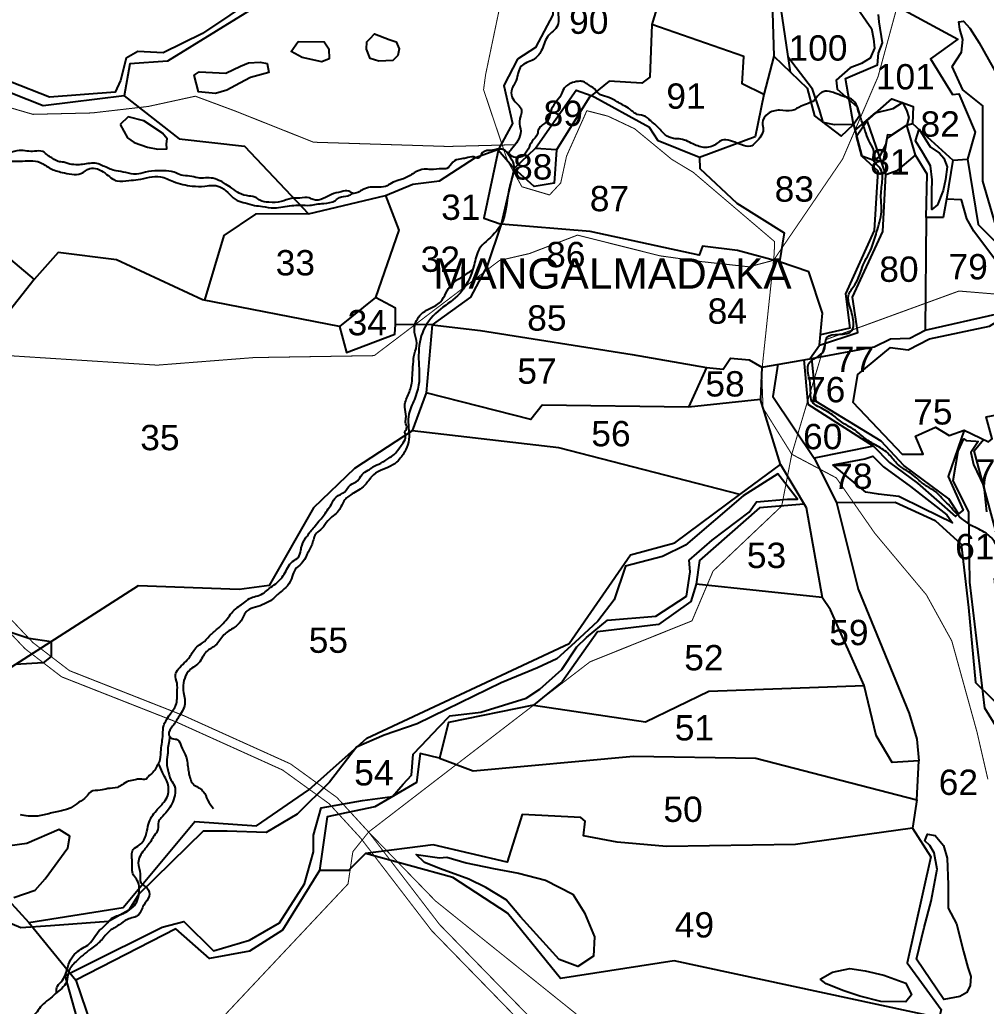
# Model space of a CAD drawing. Header units: feet. Extents: x 817053 to 823644, y 1580505 to 1588104.
# Drawn here: x 818629 to 819584, y 1582581 to 1583555 of the extents above; entities that cross this region are included whole.
import ezdxf
from ezdxf.enums import TextEntityAlignment as Align

# ---------------------------------------------------------------- set-up
doc = ezdxf.new("R2010")
doc.units = ezdxf.units.FT
doc.header["$LTSCALE"] = 15
doc.header["$MEASUREMENT"] = 0
doc.linetypes.add('HIDDEN2', pattern=[0.1875, 0.125, -0.0625])
for name, color, linetype in [('HILL', 17, 'Continuous'), ('PLOT', 7, 'Continuous'), ('PLOT NO', 7, 'Continuous'), ('ROADS', 6, 'Continuous'), ('TANKS-STREAM', 4, 'Continuous'), ('TEXT', 1, 'Continuous')]:
    doc.layers.add(name, color=color, linetype=linetype)
doc.styles.get("Standard").update_dxf_attribs({"font": 'arial.ttf'})
doc.linetypes.add('DOTS', pattern='A,1e-06,-3,["●",Standard,S=3,R=0,X=-1.25,Y=-1.25],-3', length=6.000001)

msp = doc.modelspace()

# ---------------------------------------------------------------- linework, layer by layer
at = {"layer": 'HILL', "lineweight": -2}
for points in [[(818891.74, 1583596.9), (818809.88, 1583541.73), (818771.07, 1583522.67), (818745.94, 1583523.94), (818734.48, 1583517.27), (818728.76, 1583495.35), (818723.67, 1583483.59), (818658.93, 1583478.75), (818620.44, 1583494)], [(819390.43, 1583503.59), (819379.8, 1583574.71)], [(819457.01, 1583566.12), (819470.39, 1583546.47), (819472.45, 1583536.48), (819473.22, 1583527), (819469.11, 1583517.27), (819460.39, 1583512.14), (819449.36, 1583507.79), (819435.51, 1583495.49), (819436.54, 1583486.52), (819456.38, 1583469.25), (819458.9, 1583460.52), (819452.51, 1583451.89), (819433.73, 1583451.54), (819422.68, 1583453.84), (819419.11, 1583466.14), (819412.18, 1583486.64), (819391.85, 1583513.17), (819388.31, 1583517.79)], [(819550.14, 1583509.01), (819559.25, 1583523.12), (819560.48, 1583535.8), (819557.66, 1583546.01), (819556.6, 1583553.06), (819561.26, 1583553.76), (819567.54, 1583546.72), (819576.71, 1583532.28), (819606.1, 1583480.18)], [(818972.26, 1583533.23), (818975.38, 1583536.61), (818979.58, 1583541.15), (818994.15, 1583535.83), (819001.2, 1583533.25), (819004.06, 1583526.46), (819002.75, 1583519.95), (818997.8, 1583515), (818983.99, 1583514.22), (818975.38, 1583516.82), (818971.73, 1583526.2), (818972.26, 1583533.23)], [(818904.48, 1583533.75), (818930.03, 1583533.23), (818934.72, 1583526.46), (818934.98, 1583516.56), (818927.68, 1583513.7), (818908.13, 1583517.87), (818897.45, 1583523.85), (818904.48, 1583533.75)], [(818806.64, 1583503.75), (818832.97, 1583502.45), (818847.31, 1583509.21), (818855.39, 1583512.6), (818866.86, 1583513.38), (818873.63, 1583512.08), (818875.46, 1583502.97), (818857.21, 1583498.28), (818846.78, 1583492.55), (818834.01, 1583485.78), (818822.8, 1583482.4), (818805.86, 1583483.96), (818801.69, 1583500.62), (818806.64, 1583503.75)], [(819593.26, 1583351.92), (819580.39, 1583395.77), (819580.39, 1583415.97), (819580.39, 1583446.78), (819580.39, 1583470.35), (819560.53, 1583485.93), (819550.14, 1583509.01)], [(819454.05, 1583446.02), (819474.49, 1583463.17), (819491.82, 1583467.69), (819500.99, 1583473.41), (819505.05, 1583466.08), (819507.31, 1583458.66), (819505.18, 1583450.99), (819490.21, 1583441.09), (819486.16, 1583441.74), (819484.71, 1583432.74), (819478.42, 1583419.93), (819472.56, 1583416.21), (819460.79, 1583420.46), (819455.58, 1583440.23), (819465.97, 1583455.73)], [(818728.59, 1583451.65), (818735.98, 1583438.55), (818742.44, 1583433.94), (818755.56, 1583429.51), (818765.72, 1583427.48), (818774.59, 1583427.85), (818774.39, 1583432.62), (818774.96, 1583437.63), (818770.34, 1583443.35), (818752.05, 1583455.53), (818736.35, 1583459.4), (818728.59, 1583451.65)], [(819517.31, 1583447.06), (819528.3, 1583429.65), (819537.44, 1583423.57), (819541.76, 1583418.5), (819545.06, 1583409.87), (819543.54, 1583397.45), (819541, 1583386.54), (819535.67, 1583372.34), (819529.83, 1583368.03), (819530.08, 1583385.53), (819530.25, 1583397.23), (819528.81, 1583411.14), (819520.68, 1583424.58), (819513.96, 1583435.71), (819517.31, 1583447.06)], [(819595.29, 1582854.72), (819582.32, 1582875.58), (819567.64, 1583000.03), (819566.62, 1583068.97), (819551.01, 1583100.43), (819555.99, 1583129.29), (819561.47, 1583141.48), (819563.71, 1583139.74)], [(819563.46, 1583139.72), (819573.36, 1583139.33), (819575.74, 1583138.73), (819568.61, 1583127.85), (819571.18, 1583115.99), (819581.28, 1583094.63), (819583.89, 1583069.38)], [(819432.15, 1583115.95), (819463.73, 1583121.84), (819471.73, 1583124.37), (819482.39, 1583113.99), (819509.06, 1583094.37), (819544.91, 1583066.38), (819550.53, 1583058.67), (819521.48, 1583072.69), (819497.41, 1583084.46), (819477.22, 1583086.7), (819464.66, 1583088.94), (819432.35, 1583115.83)], [(818700.3, 1582518.77), (818674.16, 1582611.67), (818694.03, 1582621.56), (818770.04, 1582659.41), (818791.38, 1582665.06), (818820.84, 1582635.96), (818856.21, 1582646.54), (818885.99, 1582663.81), (818910.65, 1582702.19), (818919.62, 1582733.85), (818919.4, 1582750.24), (818926.94, 1582777.14), (818967.89, 1582784.31), (818997.44, 1582788.25), (819008.11, 1582800.46), (819016.07, 1582809.56), (819017.81, 1582830.23), (819025.71, 1582838.48), (819043.59, 1582857.14), (819053.97, 1582867.98), (819084.7, 1582871.75), (819129.59, 1582885.38), (819142.88, 1582894.35), (819164.54, 1582913.84), (819179.62, 1582936.08), (819188.96, 1582945.41), (819209.75, 1582962.41), (819257.56, 1582966.52), (819287.61, 1582986.12), (819291.5, 1583010.31), (819290.44, 1583021.62), (819313.11, 1583041.53), (819349.53, 1583069.08), (819356.95, 1583079.15), (819387.57, 1583081.86), (819397.29, 1583081.86), (819377.85, 1583106.76), (819343.55, 1583085.21), (819286.74, 1583036.55), (819264.11, 1583025.43), (819227.51, 1583015.89), (819216.32, 1582982.57), (819200.23, 1582961.38), (819177.38, 1582940.27), (819159.88, 1582924.2), (819140.79, 1582915.37), (819104.72, 1582900.71), (819050.76, 1582874.34), (819021.71, 1582860.14), (818989.14, 1582848.93), (818962.05, 1582837), (818935.16, 1582802.64), (818903.38, 1582770.79), (818872.57, 1582753.01), (818834.13, 1582754.14), (818810.67, 1582754.14), (818747.07, 1582692.05), (818737.2, 1582676.03), (818716.99, 1582664.9), (818659.65, 1582660.86), (818630.38, 1582658.79), (818613.3, 1582665.94)], [(818618.74, 1582951.13), (818638.39, 1582944.61), (818660.46, 1582941.49), (818660.48, 1582926.46), (818652.7, 1582920.39), (818624.76, 1582918.59)], [(818623.47, 1582688.52), (818644.67, 1582695.86), (818654.56, 1582707.15), (818676.95, 1582737.7), (818678.86, 1582749.1), (818668.39, 1582755.74), (818636.38, 1582742.13), (818609.75, 1582738.33)], [(819514.83, 1582627.71), (819522.43, 1582659.05), (819529.28, 1582685.07), (819535.18, 1582716.76), (819532.33, 1582732.91), (819528.15, 1582739.93), (819523.01, 1582744.68), (819525.67, 1582751.14), (819533.28, 1582749.81), (819541.46, 1582740.12), (819545.26, 1582727.4), (819546.21, 1582701.07), (819546.21, 1582678.27), (819554.39, 1582662.7), (819561.26, 1582635.22), (819565.63, 1582619.45), (819568.48, 1582610.71), (819567.91, 1582601.79), (819564.49, 1582594.95), (819557.64, 1582590.96), (819541.86, 1582588.11), (819514.83, 1582627.71)], [(819020.9, 1582731.02), (819020.9, 1582731.02), (819043.99, 1582727.73), (819051.17, 1582728.5), (819070.19, 1582722.88), (819097.16, 1582717.45), (819121.81, 1582712.61), (819148.59, 1582705.63), (819175.43, 1582692), (819187.07, 1582673.39), (819197, 1582649.77), (819195.83, 1582630.78), (819180.5, 1582620.7), (819162.07, 1582627.48), (819123.75, 1582669.49), (819109.58, 1582686.54), (819089.59, 1582698.56), (819072.71, 1582706.89), (819044.96, 1582716.97), (819029.05, 1582723.37), (819020.9, 1582731.02)], [(819419.65, 1582608.04), (819431.75, 1582614.84), (819448.98, 1582618.61), (819464.25, 1582616.35), (819482.69, 1582611.97), (819504.15, 1582603.97), (819509.9, 1582592.64), (819504.15, 1582585.55), (819479.51, 1582586), (819458.96, 1582591.28), (819443.08, 1582596.57), (819425.7, 1582603.36), (819419.65, 1582608.04)]]:
    msp.add_lwpolyline(points, dxfattribs=at)
at = {"layer": 'PLOT', "lineweight": -2}
for points in [[(818940.61, 1584104.08), (818902.74, 1583974.15), (818949.27, 1583906.44), (818953.57, 1583875.59), (818985.26, 1583819.88), (818981.26, 1583714.33), (818946.62, 1583644.14), (818911.22, 1583648.71), (818899.85, 1583591.14), (818775.41, 1583514.46), (818738.1, 1583511.52), (818732.65, 1583480.23), (818652.63, 1583470.05), (818558.97, 1583507.15)], [(819609.65, 1583841.42), (819565.7, 1583778.7), (819552.26, 1583723.52), (819559.7, 1583703.03), (819579.41, 1583700.03), (819562.74, 1583668.63), (819514.31, 1583568.71), (819503.22, 1583564.21), (819555.75, 1583536.14), (819528.8, 1583516.6), (819550.29, 1583481.46), (819556.75, 1583482.19), (819572.83, 1583444.28), (819565.06, 1583417.67), (819575.78, 1583353.02), (819651.76, 1583277.39)], [(819255.58, 1583731.01), (819264.89, 1583695.85), (819309.22, 1583648.34), (819310.93, 1583636.33), (819338.1, 1583621.67), (819333.83, 1583614.69), (819312.68, 1583621.48), (819302.79, 1583610.62), (819284.74, 1583603.26), (819262.63, 1583580.97), (819253.57, 1583550.37), (819251.41, 1583498.44), (819243.77, 1583492.63), (819211.38, 1583494.44), (819191.94, 1583478.88), (819159.52, 1583426.81), (819157.2, 1583393.99), (819137.42, 1583390.45), (819117.56, 1583408.49), (819138.66, 1583428.5), (819159.53, 1583427.02)], [(819212.78, 1583710.48), (819189.04, 1583668.37), (819143.7, 1583660.29), (819136.96, 1583640.11), (819158.97, 1583619.62), (819155.8, 1583560.07), (819138.74, 1583527.78), (819120.78, 1583516.12), (819107.32, 1583490.33), (819116.04, 1583452.87), (819101.65, 1583426.64), (819117.56, 1583408.49), (819104.87, 1583353.3), (819090.96, 1583312.14), (819074.33, 1583281.27), (819036.73, 1583254.04), (819000.31, 1583254.4), (819000.53, 1583270.54), (818980.56, 1583280.85), (818945.11, 1583252.38), (818952.06, 1583226.83), (818999.86, 1583244.76), (819000.31, 1583254.4)], [(819338.1, 1583621.67), (819371.03, 1583616.67), (819374.06, 1583519.37), (819363.95, 1583481.46), (819342.77, 1583491.8), (819344.49, 1583519), (819253.57, 1583550.37)], [(819374.06, 1583519.37), (819406.8, 1583487.81), (819414.17, 1583460.33), (819440.59, 1583440.21), (819452.51, 1583451.89), (819444.71, 1583497.33), (819476.33, 1583510.75), (819477.43, 1583522.04), (819481.39, 1583532.32), (819478.07, 1583553.22), (819477.21, 1583560.37)], [(818732.65, 1583480.23), (818786.87, 1583437.47), (818851.46, 1583430.41), (818914.53, 1583363.52), (818862.25, 1583363.25), (818831.02, 1583342.27), (818811.72, 1583278.48)], [(819138.66, 1583428.5), (819178.8, 1583485.63), (819193.75, 1583480.33)], [(819363.95, 1583481.46), (819355.54, 1583439.49), (819300.49, 1583419.16), (819259.75, 1583435.57), (819251.16, 1583448.91), (819193.75, 1583480.33)], [(819419.07, 1583234.04), (819456.99, 1583246.45), (819451.6, 1583281.45), (819481.49, 1583346.01), (819484.49, 1583402.48), (819465.97, 1583455.73), (819490.6, 1583477.26), (819511.38, 1583469.57), (819511, 1583452.84), (819550.67, 1583416.48), (819565.06, 1583417.67)], [(819452.51, 1583451.89), (819460.79, 1583420.46), (819476.63, 1583406.16), (819473.16, 1583347.12), (819444.67, 1583284.53), (819449.1, 1583250.87), (819419.99, 1583244.11)], [(819505.18, 1583450.99), (819485.56, 1583438.01), (819481.32, 1583411.59)], [(819524.39, 1583360.02), (819525.25, 1583402.6), (819513.97, 1583421.65), (819505.18, 1583450.99), (819511, 1583452.84)], [(819079.53, 1583419.07), (819102.07, 1583427.41)], [(819102.07, 1583427.41), (819087.48, 1583359.33), (819104.87, 1583353.3)], [(819484.49, 1583402.48), (819496.25, 1583406.79), (819513.97, 1583421.65)], [(818914.53, 1583363.52), (818990.56, 1583381.77), (819017.6, 1583393.02), (819043.89, 1583396.27), (819079.53, 1583419.07)], [(819300.49, 1583419.16), (819300.83, 1583408.49), (819337.44, 1583374.23), (819384.21, 1583344.7), (819379.41, 1583316.14)], [(819550.67, 1583416.48), (819544.46, 1583378.17)], [(818990.56, 1583381.77), (819003.59, 1583347.34), (818980.56, 1583280.85)], [(819488.69, 1583231.6), (819506.57, 1583229.46), (819527.8, 1583240.31), (819586.88, 1583252.75), (819596.4, 1583258.64), (819596.04, 1583265.33), (819599.62, 1583308.55), (819571.44, 1583346.59), (819564.66, 1583358.5), (819559.1, 1583377.36), (819544.46, 1583378.17), (819541.2, 1583360.02), (819524.39, 1583360.02), (819523.55, 1583248.78)], [(819362.22, 1583212.3), (819409.58, 1583220.59), (819419.07, 1583234.04), (819421.95, 1583265.67), (819408.44, 1583306.35), (819379.41, 1583316.14), (819338.03, 1583327.27), (819303.69, 1583331.77), (819300.31, 1583322.95), (819192.54, 1583346.06), (819104.87, 1583353.3)], [(818945.11, 1583252.38), (818809.9, 1583278.83), (818724.98, 1583318.21), (818667.31, 1583325.33), (818643.74, 1583298.92), (818595.94, 1583238.69), (818531.01, 1583233.83), (818457.17, 1583224.31), (818404.57, 1583200.63), (818316.11, 1583205.25), (818271.37, 1583200.63), (818249.81, 1583177.34), (818219.36, 1583173.09), (818123.91, 1583226), (818045.03, 1583234.47), (817988.28, 1583172.66), (817946.35, 1583126.99), (817913.67, 1583109.28), (817866.97, 1583108.89), (817845.13, 1583088.64), (817846.43, 1583061.7), (817832.77, 1583030.39)], [(818455.3, 1583292.75), (818492.43, 1583278.61), (818532.34, 1583316.73), (818609.4, 1583327.51), (818643.74, 1583298.92)], [(819409.58, 1583220.59), (819472.95, 1583232.22), (819489.07, 1583240.28), (819508.2, 1583240.83), (819523.55, 1583248.78), (819596.04, 1583265.33), (819651.76, 1583277.39)], [(819036.73, 1583254.04), (819030.73, 1583187.04), (819016.75, 1583149.52), (818959.81, 1583112.03), (818919.37, 1583073.43), (818875.81, 1582996.67), (818846.14, 1582992.69), (818746.26, 1582996.52), (818602.79, 1582904.51), (818490.79, 1582889.86)], [(819036.73, 1583254.04), (819084.26, 1583248.26), (819234.25, 1583224.83), (819307.52, 1583212), (819289.59, 1583172.65)], [(819488.69, 1583231.6), (819456.47, 1583204.84), (819452.12, 1583177.65), (819500.65, 1583126.35), (819521.53, 1583126.23), (819513.81, 1583144.07), (819533.72, 1583152.87), (819546.99, 1583144.67), (819561.95, 1583150.1), (819585.77, 1583138.4), (819589.66, 1583141.5), (819583.65, 1583163.23), (819602.63, 1583166.85), (819608.93, 1583161.52), (819616.14, 1583103.28), (819602.3, 1583077.22), (819609.62, 1583052.15), (819594.23, 1583046.76), (819571.93, 1583129.75), (819580.92, 1583140.78)], [(819307.52, 1583212), (819324.11, 1583210.23), (819331.29, 1583221.13), (819349.65, 1583219.33), (819362.22, 1583212.3), (819360.75, 1583180.19)], [(819403.57, 1583219.54), (819407.41, 1583175.69), (819472.43, 1583134.29), (819413.95, 1583122.51)], [(819472.43, 1583134.29), (819488.11, 1583118.03), (819515.88, 1583097.64), (819553.29, 1583064.67), (819556.38, 1583067.42), (819546.6, 1583082.34), (819502.28, 1583115.3), (819479.92, 1583139.1), (819415.63, 1583178.42), (819411.42, 1583220.93)], [(819377.89, 1583215.04), (819373.02, 1583183.1), (819413.95, 1583122.51), (819435.95, 1583078.57), (819457.21, 1582993.04), (819507.7, 1582870.22), (819515.18, 1582845.15), (819517.02, 1582823.61), (819490.74, 1582821.96), (819475.08, 1582848.73), (819463.24, 1582897.84), (819429.95, 1582972.78), (819421.61, 1582984.98), (819297.13, 1582997.84), (819291.99, 1582980.9), (819260.26, 1582958.22), (819199.72, 1582950.88), (819165.03, 1582901.51), (819136.83, 1582878.61), (819052.71, 1582861.4), (819043.89, 1582826.15), (819024.9, 1582830.68), (819021.14, 1582802.19), (818980.15, 1582778.09), (818932.99, 1582768.26), (818925.32, 1582715.19)], [(819340.27, 1583086.38), (819380.52, 1583116), (819360.75, 1583180.19), (819289.59, 1583172.65), (819145.23, 1583174.81), (819134.17, 1583160.45), (819030.73, 1583187.04)], [(818638.41, 1582664.06), (818731.45, 1582678.74), (818802.41, 1582763.58), (818863.04, 1582759.55), (818914.86, 1582795.06), (818972.14, 1582845.96), (819171.95, 1582939.32), (819232.3, 1583026.84), (819276.29, 1583038.89), (819340.27, 1583086.38), (819161.81, 1583132.72), (819016.75, 1583149.52)], [(819561.95, 1583150.1), (819545.94, 1583104.38), (819560.79, 1583070.94), (819556.38, 1583067.42)], [(819380.52, 1583116), (819405.76, 1583073.55), (819421.61, 1582984.98)], [(819435.95, 1583078.57), (819493.85, 1583078.97), (819533.3, 1583060.79), (819559.04, 1583037.62), (819566.21, 1582975.01), (819573.24, 1582900.83), (819606.22, 1582868.43), (819591.9, 1583003.67), (819618.96, 1583012.94), (819696.33, 1582946.8), (819714.88, 1582905.88), (819758.77, 1582888.63), (819606.22, 1582868.43), (819639.72, 1582749.43), (819677.84, 1582687.58), (819635.4, 1582593.79), (819626.43, 1582591.49), (819616.98, 1582563.01), (819590.98, 1582519.81)], [(819403.66, 1583077.08), (819359.83, 1583073.23), (819300.74, 1583021.41), (819297.13, 1582997.84)], [(819136.83, 1582878.61), (819247.38, 1582862), (819309.78, 1582892.27), (819463.24, 1582897.84)], [(819043.89, 1582826.15), (819077.26, 1582813.79), (819235.32, 1582828.24), (819356.08, 1582826.08), (819515.09, 1582785.22), (819517.02, 1582823.61)], [(819515.09, 1582785.22), (819510.84, 1582757.05), (819395.3, 1582741.13), (819268.1, 1582739.02), (819219.2, 1582743.29), (819186.04, 1582749.48), (819187.83, 1582764.05), (819183.29, 1582767.62), (819125.51, 1582770.78), (819110.66, 1582723.44), (819037.65, 1582740.75), (818970.78, 1582732.06)], [(819510.84, 1582757.05), (819528.88, 1582728.84), (819505.78, 1582624.13), (819539.23, 1582578.28), (819537.07, 1582570.04)], [(819537.07, 1582570.04), (819275.54, 1582626.13), (819163.35, 1582608.6), (819110.87, 1582673.28), (819057.15, 1582708.54), (818970.78, 1582732.06), (818953.86, 1582715.3), (818925.32, 1582715.19), (818888.9, 1582656.36), (818856.25, 1582635.66), (818816.7, 1582628.59), (818783.53, 1582657.71), (818684.76, 1582607.07)], [(818587.08, 1582719.85), (818638.41, 1582664.06), (818684.76, 1582607.07), (818710.08, 1582532.67), (818706.91, 1582490.21), (818722.96, 1582471.81), (818782.01, 1582458.54), (818911.9, 1582348.59), (818916.11, 1582291.91), (819016.42, 1582173.31), (819090.8, 1582123.46), (818900.36, 1582149.26), (818755.85, 1582033.72), (818689.82, 1581974.79), (818533.94, 1581849.16)]]:
    msp.add_lwpolyline(points, dxfattribs=at)
at = {"layer": 'ROADS', "linetype": 'DOTS', "lineweight": -2, "ltscale": 0.15, "const_width": 1}
for points in [[(818584.43, 1583225.77), (818765.12, 1583214.21), (818860.88, 1583221.7), (818979.38, 1583223.6), (819019.75, 1583254.21), (819103.11, 1583317.56), (819132.75, 1583324.39), (819162.4, 1583335.78), (819180.13, 1583342.59), (819261.61, 1583322.12), (819302.66, 1583316.42), (819349.42, 1583311.3), (819373.66, 1583317.68), (819400.44, 1583356.95), (819441.82, 1583417.6), (819476.91, 1583499.13), (819499.71, 1583582.84), (819512.54, 1583675.57), (819517.75, 1583713.31), (819566.57, 1583804.34), (819582.35, 1583835.86), (819639.84, 1583957.56), (819687.6, 1584058.4), (819729.25, 1584133.86)], [(817713.65, 1583506.05), (817740.83, 1583504.06), (817844.67, 1583507.27), (817935.64, 1583499.01), (817948.96, 1583514.15), (818015.58, 1583516.45), (818072.1, 1583501.31), (818151.86, 1583487.96), (818230.43, 1583490.26), (818279.13, 1583500.35), (818348.96, 1583505.4), (818386.64, 1583517.79), (818439.93, 1583503.11), (818518.86, 1583479.25), (818557.45, 1583486.59), (818642.45, 1583461.81), (818700.8, 1583463.19), (818756.39, 1583469.61), (818802.8, 1583479.71), (818842.31, 1583465.02), (818919.54, 1583434.29), (818968.49, 1583432.75), (819052.36, 1583430.1), (819118.5, 1583431.82)], [(819391.67, 1583126.27), (819425.5, 1583239.5), (819556.76, 1583287.38), (819597.58, 1583283.99), (819615.69, 1583249.22), (819775.14, 1583233.02), (819876.68, 1583258.98), (819906.15, 1583251.22), (819956.76, 1583261.39), (820085.07, 1583242.64), (820290.93, 1583212.55), (820520.85, 1583194.73), (820672.49, 1583182.98), (820732.88, 1583178.3), (820811.27, 1583125.14), (820849.37, 1583112.48), (820898.54, 1583086.88), (820951.69, 1583077), (820986.4, 1583050.9)], [(820455.21, 1582151.84), (820213.23, 1582166.26), (820106.84, 1582165.43), (820019.83, 1582174.08), (819952.55, 1582170.25), (819892.57, 1582191.32), (819833.23, 1582212.16), (819723.75, 1582261.06), (819607.27, 1582328.81), (819515.27, 1582395.24), (819408.48, 1582462.39), (819322.17, 1582519.69), (819206.9, 1582551.16), (819126.47, 1582615.76), (819039.86, 1582685.32), (818973.88, 1582753.32), (819060.58, 1582819.97), (819192.42, 1582921.32), (819293.16, 1582961.79), (819313.99, 1583010.94), (819381.75, 1583075.15), (819391.67, 1583126.27)], [(818633.18, 1582436.17), (818680.33, 1582441.03), (818753.08, 1582475.02), (818810.83, 1582566.22), (818831.18, 1582571.87), (818914.69, 1582660.73), (818953.56, 1582702.09), (818958.32, 1582733.91), (818973.88, 1582753.32)]]:
    msp.add_lwpolyline(points, dxfattribs=at)
at = {"layer": 'ROADS', "linetype": 'HIDDEN2', "lineweight": -2, "ltscale": 10, "const_width": 1}
for points in [[(819585.3, 1582805.42), (819574.54, 1582852.11), (819549.69, 1582941.93), (819524.57, 1582987.5), (819473.65, 1583048.27), (819452.5, 1583078.69), (819435.64, 1583102.93), (819391.67, 1583126.27), (819363.32, 1583171.85), (819361.99, 1583207.31), (819374.29, 1583323.68), (819374.76, 1583336.13), (819353.29, 1583354.42), (819294.34, 1583404.62), (819273.17, 1583417.37), (819236.51, 1583447.58), (819210.18, 1583460.02), (819189.35, 1583465.4), (819169.3, 1583420.58), (819163.58, 1583394.14), (819152.53, 1583382.23), (819125.23, 1583390.32), (819111.04, 1583415.92), (819087.38, 1583486.1), (819089.37, 1583500.92), (819108, 1583589.96)], [(819708.47, 1581823.28), (819690.57, 1581879.32), (819649.42, 1581941.16), (819579.2, 1582028.01), (819537.66, 1582092.98), (819441, 1582217.09), (819400.86, 1582268.98), (819341.96, 1582331.81), (819230.54, 1582468.75), (819166.03, 1582536.71), (819043.94, 1582662.02), (818973.88, 1582753.32), (818942.6, 1582787.42), (818896.67, 1582820.63), (818791.21, 1582868.26), (818678.54, 1582912.6), (818642.43, 1582940.32), (818610.62, 1582974.08)], [(819700.68, 1581817.21), (819682.79, 1581873.25), (819641.64, 1581935.09), (819571.41, 1582021.94), (819529.87, 1582086.91), (819433.21, 1582211.02), (819393.07, 1582262.91), (819334.17, 1582325.74), (819222.75, 1582462.68), (819158.25, 1582530.64), (819036.16, 1582655.95), (818966.09, 1582747.25), (818934.82, 1582781.35), (818888.88, 1582814.56), (818783.42, 1582862.19), (818670.75, 1582906.53), (818634.65, 1582934.25), (818602.83, 1582968.01)]]:
    msp.add_lwpolyline(points, dxfattribs=at)
at = {"layer": 'TANKS-STREAM', "lineweight": -2}
for points in [[(819376.35, 1583620.21), (819362.53, 1583617.96), (819354.56, 1583619.17), (819346.68, 1583622.66), (819337.69, 1583627.85), (819334.46, 1583632.05), (819324.91, 1583636.82), (819317.58, 1583644.61), (819301.99, 1583646.44), (819289.48, 1583662.34), (819284.87, 1583670.32), (819269.42, 1583683.62), (819261.25, 1583693.38), (819256.1, 1583695.86), (819247.58, 1583698.17), (819233.55, 1583701.18), (819227.1, 1583704.24), (819221.07, 1583701.4), (819215.03, 1583698.03), (819212.75, 1583693.65), (819208.13, 1583684.29), (819202.39, 1583676.93), (819200.5, 1583672.76), (819195.01, 1583663.65), (819188.89, 1583657.91), (819175.9, 1583659.16), (819169.41, 1583653.8), (819159.49, 1583644.34), (819167.07, 1583630.77), (819171.81, 1583620.99), (819167.39, 1583606.01), (819167.53, 1583591.37), (819168.95, 1583584.75), (819166.11, 1583577.96), (819161.06, 1583566.29), (819160.59, 1583549.73), (819150.47, 1583538.32), (819144.31, 1583524.44), (819136.42, 1583515.76), (819124.58, 1583509.45), (819119.53, 1583495.26), (819114.92, 1583484.91), (819116.18, 1583477.34), (819124.86, 1583465.98), (819122.81, 1583454.78), (819124.03, 1583445.27), (819114.94, 1583427.4), (819111.77, 1583423.66)], [(820176.77, 1582826.65), (820188.9, 1582834.18), (820192.32, 1582846.4), (820195.76, 1582860.4), (820194.15, 1582874.55), (820180.64, 1582891.59), (820166.15, 1582899.63), (820156.82, 1582911.2), (820159.73, 1582930.63), (820163.59, 1582938.67), (820164.56, 1582949.6), (820159.03, 1582961.43), (820152.82, 1582966.68), (820139.29, 1582968.74), (820124.02, 1582976.06), (820115.42, 1582977.01), (820100.3, 1582978.12), (820085.98, 1582985.12), (820073.38, 1582995.54), (820068.61, 1583007.15), (820063.99, 1583018.43), (820063.04, 1583027.34), (820061.28, 1583036.08), (820060.49, 1583050.62), (820054.6, 1583060.48), (820054.44, 1583070.02), (820050.62, 1583083.06), (820045.68, 1583094.92), (820043.13, 1583110.82), (820034.38, 1583125.77), (820021.33, 1583136.26), (820007.46, 1583141.27), (819997.28, 1583149.38), (819981.36, 1583153.35), (819964.49, 1583160.19), (819954.42, 1583164.04), (819947.26, 1583164.83), (819935.64, 1583163.88), (819924.18, 1583166.26), (819915.91, 1583163.08), (819908.9, 1583151.16), (819908.91, 1583145.9), (819910.17, 1583135.76), (819909.62, 1583125.46), (819907.17, 1583117.57), (819905.99, 1583106.25), (819905.18, 1583098.75), (819907.73, 1583086.19), (819910.27, 1583078.72), (819910.75, 1583067.59), (819909.54, 1583058.54), (819907.19, 1583052.16), (819905.85, 1583046.58), (819902.15, 1583040.87), (819898.91, 1583023.1), (819900.03, 1583010.02), (819901.26, 1582995.78), (819897.45, 1582977), (819900.02, 1582966.88), (819901.03, 1582954.03), (819898.23, 1582943.3), (819894.54, 1582941.62), (819889.73, 1582941.84), (819884.02, 1582944.64), (819881.67, 1582946.76), (819882.01, 1582956.38), (819885.93, 1582968), (819888.28, 1582976.16), (819888.83, 1582986.33), (819885.03, 1582993.71), (819884.02, 1583005.32), (819886.49, 1583015.83), (819887.94, 1583026.11), (819886.49, 1583035.39), (819886.71, 1583041.2), (819890.85, 1583051.04), (819891.08, 1583055.01), (819884.14, 1583054.23), (819882.35, 1583050.76), (819881.12, 1583038.58), (819881.45, 1583021.29), (819879.54, 1583012.91), (819873.95, 1583004.75), (819866.12, 1582989.21), (819860.4, 1582984.79), (819855.13, 1582983.22), (819853.24, 1582976.97), (819853.47, 1582963.33), (819854.36, 1582952.55), (819850.22, 1582945.95), (819848.2, 1582939.02), (819840.82, 1582930.3), (819830.74, 1582920.96), (819823.35, 1582916.49), (819811.49, 1582915.48), (819802.28, 1582915.13), (819793.32, 1582915.13), (819785.6, 1582908.09), (819777.48, 1582903.09), (819764.49, 1582897.19), (819755.37, 1582894.59), (819744.71, 1582898.78), (819733.26, 1582903.15), (819723.61, 1582908.65), (819720.03, 1582911.44), (819713.99, 1582918.93), (819706.5, 1582935.24), (819699.08, 1582949.09), (819691.58, 1582957), (819686.49, 1582962.09), (819680.55, 1582967.31), (819672.07, 1582976.92), (819657.03, 1582989.27), (819649.39, 1582995.63), (819634.26, 1583005.23), (819620.27, 1583017.66), (819613.59, 1583021.71), (819599.73, 1583028.21), (819591.95, 1583039.65), (819583.47, 1583048.27), (819568.91, 1583056.04), (819559.29, 1583062.96), (819552.19, 1583069.85), (819546.39, 1583076.49), (819539.89, 1583082.84), (819533.95, 1583089.06), (819525.32, 1583094.42), (819516.56, 1583101.21), (819510.33, 1583106.57), (819496.19, 1583116.46), (819487.65, 1583126.17), (819476.2, 1583134.36), (819465.45, 1583140.86), (819455.69, 1583148.77), (819445.94, 1583154.85), (819441.23, 1583157.84), (819430.38, 1583166.15), (819417.52, 1583173.49), (819411.44, 1583178.34), (819410.35, 1583186.88), (819408.66, 1583202.78), (819408.24, 1583215.43), (819423.39, 1583228.39), (819426.4, 1583241.44), (819451.13, 1583248.27), (819452.54, 1583256.9), (819448.81, 1583272.97), (819447.71, 1583283), (819453.88, 1583293.43), (819462.33, 1583313.15), (819470.29, 1583329.63), (819475.46, 1583345.51), (819480.23, 1583365.66), (819479.74, 1583381.85), (819481.13, 1583397.82), (819479.94, 1583406.76), (819472.09, 1583417.98), (819472.82, 1583424.78), (819468.73, 1583433.89), (819465.1, 1583442.81), (819461.66, 1583452.78), (819457.68, 1583464.53), (819454.06, 1583473.89), (819449.28, 1583477.47), (819442.03, 1583479.77), (819434.16, 1583482.86), (819428.77, 1583484.45), (819421.08, 1583483.39), (819413.66, 1583475.62), (819401.11, 1583469.88), (819391.88, 1583465.52), (819379.69, 1583465.79), (819367.93, 1583462.35), (819362.72, 1583453.43), (819363.59, 1583446.84), (819361.21, 1583440.39), (819355.91, 1583434.03), (819351.04, 1583430.24), (819341.5, 1583431.92), (819333.28, 1583435.01), (819324.44, 1583436.59), (819313.93, 1583430.68), (819307.97, 1583429.15), (819295.86, 1583431.8), (819282.16, 1583437.36), (819274.83, 1583437.98), (819266.78, 1583441.69), (819256.58, 1583451.99), (819251.01, 1583456.49), (819247.13, 1583459.76), (819239.17, 1583461.7), (819230.33, 1583468.05), (819224.06, 1583471.5), (819219.37, 1583474.23), (819211.12, 1583478.44), (819202.72, 1583481.18), (819196.8, 1583486.83), (819189.73, 1583491.78), (819186.28, 1583493.89), (819182.48, 1583494.42), (819175.24, 1583493.19), (819166.49, 1583486.83), (819163.66, 1583480.65), (819158.32, 1583473.28), (819153.72, 1583464.98), (819151.6, 1583457.04), (819145.68, 1583451.39), (819141.79, 1583447.33), (819140.54, 1583442.42), (819135.42, 1583435.36), (819131.35, 1583427.5), (819125.43, 1583420.26), (819117.3, 1583419.56), (819112.44, 1583423.09), (819105.42, 1583427.29), (819096.05, 1583426.5), (819086.16, 1583423.67), (819082.09, 1583418.46), (819077.79, 1583419.71), (819069.85, 1583418.6), (819064.09, 1583417.72), (819057.1, 1583414.74), (819051.13, 1583408.38), (819046.65, 1583408.07), (819035.1, 1583407.44), (819028.89, 1583407.67), (819018.84, 1583403.91), (819008.23, 1583398.1), (819003.77, 1583396.73), (818996.42, 1583393.86), (818990.62, 1583390.66), (818981.45, 1583390), (818975.46, 1583389.77), (818968.33, 1583387.61), (818958.06, 1583384.03), (818954.28, 1583386.05), (818946.77, 1583385.34), (818937.32, 1583382.8), (818929.03, 1583378.6), (818919.03, 1583377.66), (818915.35, 1583379.25), (818905.96, 1583379.09), (818897.5, 1583378.76), (818887.67, 1583375.72), (818875.35, 1583374.95), (818866.51, 1583376.99), (818863.16, 1583379.31), (818855.81, 1583381.19), (818846.2, 1583383.84), (818838.91, 1583388.97), (818832.71, 1583392.98), (818827.91, 1583395.69), (818820.23, 1583398.67), (818805.45, 1583399.11), (818797.16, 1583400.88), (818788.93, 1583401.76), (818781.86, 1583404.69), (818771.25, 1583406.07), (818765.85, 1583406.07), (818753.47, 1583404.69), (818744.69, 1583402.65), (818734.13, 1583404.47), (818724.47, 1583406.02), (818713.25, 1583410.16), (818707.84, 1583412.48), (818705.53, 1583413.21), (818691.5, 1583412.33), (818684.76, 1583412.1), (818676.86, 1583413.26), (818672.94, 1583414.53), (818667.3, 1583415.31), (818662.16, 1583418.07), (818657.58, 1583420.99), (818652.16, 1583425.13), (818644.08, 1583425.37), (818636.62, 1583425.53), (818628.88, 1583426.25), (818618.99, 1583424.04), (818610.73, 1583424.65), (818606.09, 1583426.81), (818599.02, 1583428.85), (818592.44, 1583431.17), (818585.32, 1583432.44), (818574.27, 1583431.72), (818567.88, 1583430.79), (818556.33, 1583433.82), (818540.92, 1583435.31), (818530.92, 1583440.44), (818525.93, 1583440.01), (818515.54, 1583440.18), (818507.58, 1583439.79), (818497.8, 1583438.63), (818489.57, 1583437.97), (818478.71, 1583438.35), (818467.05, 1583438.02), (818457.1, 1583437.75), (818449.48, 1583436.26), (818438.32, 1583429.97), (818429.39, 1583428.07), (818419.11, 1583429.18), (818412.15, 1583429.84), (818403.42, 1583423.99), (818400.79, 1583428.18), (818394.91, 1583430.13), (818387.76, 1583436.72), (818379.75, 1583443.86), (818369.85, 1583452.1), (818364.03, 1583458.42), (818362.93, 1583467.13)], [(818411.29, 1583417.84), (818419.23, 1583421.9), (818430.49, 1583422.12), (818441.28, 1583425.77), (818457.14, 1583429.09), (818471.9, 1583430.36), (818487.76, 1583428.78), (818496.96, 1583430.2), (818511.08, 1583434.32), (818531.55, 1583429.57), (818544.98, 1583425.92), (818554.34, 1583425.13), (818572.42, 1583423.55), (818581.62, 1583424.66), (818592.41, 1583420.69), (818605.26, 1583414.67), (818610.18, 1583415.15), (818629.53, 1583415.62), (818649.52, 1583414.35), (818659.68, 1583408.33), (818671.26, 1583404.53), (818680.78, 1583402.63), (818689.77, 1583403.25), (818698.65, 1583408.32), (818713.72, 1583403.72), (818725.3, 1583396.12), (818737.2, 1583396.43), (818746.4, 1583397.38), (818768.3, 1583400.24), (818781.31, 1583395.48), (818799.71, 1583391.04), (818812.08, 1583390.89), (818821.07, 1583391.71), (818829, 1583389.2), (818836.76, 1583382.78), (818844.17, 1583376.8), (818851.86, 1583374.45), (818861.2, 1583371.94), (818868.96, 1583370.92), (818880.57, 1583369.51), (818889.52, 1583370.61), (818906.42, 1583372.12), (818915.83, 1583372.11), (818922.27, 1583373.1), (818929.61, 1583373.79), (818941.03, 1583376.91), (818945.29, 1583379.79), (818953.32, 1583381.42), (818958.29, 1583383.95)], [(819109.94, 1583425.11), (819117.56, 1583408.49), (819115.12, 1583397.91), (819111.21, 1583380.89), (819104.87, 1583353.3), (819089.86, 1583336.37), (819083.02, 1583328.63), (819078.01, 1583313.14), (819061.6, 1583282.63), (819042.43, 1583267.47), (819026.93, 1583246.06), (819023.28, 1583220.56), (819023.26, 1583194.43), (819018.25, 1583178.49), (819013.23, 1583163.46), (819013.67, 1583140.85), (819010.66, 1583130.87), (819004.48, 1583121.53), (818997.82, 1583115.67), (818978.77, 1583106.09), (818971.32, 1583096.91), (818958.8, 1583087.72), (818950.4, 1583081.23), (818944.22, 1583070.46), (818933.57, 1583060.57), (818927.7, 1583052.81), (818922.31, 1583048.21), (818918.03, 1583037.6), (818912.96, 1583027.15), (818907.41, 1583018.12), (818901.52, 1583012.64), (818898.51, 1583005.68), (818893.75, 1582996.33), (818887.09, 1582990.47), (818878.85, 1582983.03), (818862.2, 1582975.27), (818854.11, 1582971.82), (818847.89, 1582961.8), (818841.08, 1582955.2), (818831.06, 1582947.99), (818822.84, 1582937.78), (818813.82, 1582931.37), (818806, 1582920.15), (818795.78, 1582911.74), (818791.57, 1582902.93), (818790.77, 1582892.92), (818792.46, 1582879.47), (818786.21, 1582866.6), (818780.36, 1582857.69), (818776.7, 1582849.57), (818779.86, 1582845.55), (818785.42, 1582844.46), (818788.88, 1582838.12), (818792.85, 1582829.91), (818795.61, 1582816.18), (818796.51, 1582810.93), (818801.56, 1582799.74), (818806.91, 1582796.67), (818810.88, 1582793.11), (818814.84, 1582785.19), (818820.69, 1582776.57)], [(819009.42, 1583148.5), (819011.44, 1583151.84), (819010.38, 1583157.82), (819010.91, 1583163.36), (819009.5, 1583172.6), (819013.03, 1583184.95), (819016.55, 1583196.56), (819017.08, 1583203.86), (819017.88, 1583215.1), (819019.2, 1583225.48), (819021.49, 1583235.86), (819019.2, 1583246.45), (819022.09, 1583259.77), (819027.49, 1583266.06), (819034.92, 1583270.34), (819044.83, 1583276.86), (819055.67, 1583293.86), (819065.8, 1583301.06), (819076.61, 1583308.28)], [(818766.18, 1582820.17), (818767.96, 1582824.9), (818768.93, 1582834.58), (818770.78, 1582849.45), (818771.57, 1582858.58), (818773.69, 1582862.89), (818777.83, 1582869.58), (818783.64, 1582878.64), (818784.79, 1582891.67), (818784.79, 1582900.19), (818783.21, 1582908.64), (818786.11, 1582914.28), (818791.84, 1582920.26), (818797.3, 1582926.33), (818804.26, 1582936.01), (818809.92, 1582939.95), (818816.7, 1582946.91), (818824.81, 1582953.95), (818830.36, 1582959.14), (818835.47, 1582965.48), (818839.96, 1582970.93), (818845.62, 1582976.01), (818850.2, 1582979.18), (818856.28, 1582983.76), (818862.62, 1582986.13), (818869.31, 1582988.69), (818874.25, 1582992.47), (818880.68, 1582997.22), (818886.32, 1583002.15), (818894.18, 1583014.37), (818898.77, 1583020.44), (818904.49, 1583024.4), (818906.87, 1583031.44), (818907.41, 1583033.93), (818911.56, 1583043.28), (818913.42, 1583045.76), (818916.39, 1583049.96), (818919.98, 1583054.23), (818924.65, 1583060.09), (818929.11, 1583065.1), (818933.02, 1583070.73), (818937.11, 1583077.11), (818941.76, 1583083.96), (818950.25, 1583089.22), (818956.01, 1583096.09), (818963.07, 1583100.11), (818967.43, 1583106.29), (818973.5, 1583110.56), (818978.21, 1583113.71), (818986.02, 1583117.55), (818993.76, 1583122.38), (818999.15, 1583126.09), (819003.57, 1583131.45), (819006.91, 1583136.15), (819010.32, 1583142.53), (819009.42, 1583148.5)], [(820529.48, 1582069.45), (820528.77, 1582078.81), (820530.92, 1582089.45), (820531.79, 1582100.53), (820536.56, 1582110.86), (820537.67, 1582127.82), (820538.47, 1582143.78), (820536.56, 1582154.79), (820534.42, 1582163.61), (820531.68, 1582176.09), (820533.99, 1582191.02), (820536.78, 1582209.02), (820538.13, 1582231.49), (820544.17, 1582247.93), (820548.7, 1582258.09), (820545.37, 1582271.43), (820550.66, 1582294.46), (820553.83, 1582313.88), (820556.12, 1582325.82), (820561.21, 1582342.67), (820567.32, 1582353.08), (820569.6, 1582372.25), (820574.83, 1582391.27), (820579.28, 1582400.79), (820587.28, 1582416.92), (820592.37, 1582431.14), (820594.91, 1582444.85), (820595.18, 1582453.34), (820595.43, 1582476.83), (820599.37, 1582491.56), (820602.93, 1582498.16), (820607.38, 1582507.17), (820612.22, 1582524.16), (820612.35, 1582539.4), (820613.24, 1582547.91), (820615.02, 1582560.09), (820620.36, 1582575.71), (820623.04, 1582591.57), (820623.04, 1582608.97), (820626.73, 1582619.25), (820633.34, 1582638.93), (820631, 1582655.55), (820627, 1582669.54), (820621.85, 1582682.53), (820619.71, 1582703.78), (820615.85, 1582713.48), (820606.42, 1582726.19), (820605.28, 1582733.75), (820600.99, 1582744.32), (820594.42, 1582753.17), (820590.41, 1582762.54), (820582.4, 1582770.39), (820575.84, 1582771.87), (820568.63, 1582773.92), (820561.42, 1582778.22), (820555.91, 1582781.26), (820549.13, 1582783.45), (820540.98, 1582785.59), (820530.31, 1582789.83), (820523.17, 1582793.29), (820517.38, 1582793.92), (820508.94, 1582798.11), (820496.93, 1582802.98), (820486.75, 1582807.36), (820473.98, 1582808.98), (820469.59, 1582813.23), (820452.12, 1582818.1), (820440.55, 1582823.17), (820427.07, 1582828.88), (820405.13, 1582840.25), (820385.84, 1582844.3), (820375.68, 1582849.78), (820347.36, 1582850.21), (820331.93, 1582846.96), (820316.69, 1582844.93), (820304.91, 1582844.12), (820285.21, 1582839.45), (820274.24, 1582839.66), (820257.99, 1582837.83), (820239.92, 1582834.99), (820222.45, 1582831.55), (820211.95, 1582836.73), (820205.6, 1582831.02), (820190.33, 1582833.62), (820178.97, 1582837.51), (820166.3, 1582843.68), (820140.97, 1582861.84), (820128.31, 1582880.33), (820111.42, 1582900.45), (820082.52, 1582908.23), (820070.57, 1582913.31), (820043.27, 1582941.22), (820023.52, 1582954.69), (820008.58, 1582960.31), (819989.63, 1582960.31), (819965.96, 1582958.24), (819951.51, 1582951.82), (819932.56, 1582939.63), (819922.6, 1582925.03), (819884.71, 1582909.15), (819861.39, 1582895.94), (819833.95, 1582890.41), (819817.45, 1582888.26), (819791.37, 1582882.15), (819766.61, 1582879.11), (819738.42, 1582874.92), (819701.64, 1582870.25), (819679.99, 1582868.52), (819658.63, 1582867.07), (819673.24, 1582851.3), (819689.03, 1582843.42), (819697.76, 1582838.3), (819708.54, 1582822.91), (819708.28, 1582809.32), (819706.23, 1582783.68), (819703.98, 1582765.12), (819699.64, 1582757.73), (819690.62, 1582751.96), (819674.37, 1582742.4), (819670.4, 1582732.12), (819670.84, 1582720.13), (819673.13, 1582711.38), (819678.08, 1582704.92), (819679.85, 1582698.7), (819682.77, 1582687.63), (819682.01, 1582673.05), (819678.58, 1582666.2), (819680.1, 1582653.3), (819677.44, 1582648.48), (819674.52, 1582636.06), (819665.89, 1582620.97), (819662.2, 1582616.47), (819655.09, 1582603.92), (819649.63, 1582597.83), (819636.05, 1582583.38), (819634.52, 1582576.61), (819630.97, 1582566.59), (819624.37, 1582554.67), (819621.06, 1582547.49), (819615.72, 1582539.37), (819605.82, 1582525.55), (819602.9, 1582518.07), (819596.38, 1582508.83), (819588.26, 1582498.01), (819580.24, 1582492.26), (819572.58, 1582489.03), (819559.32, 1582479.49), (819547.9, 1582473.79), (819541.34, 1582474.07), (819528.22, 1582468.09), (819519.8, 1582461.39), (819506.39, 1582458.11), (819488.28, 1582446.43), (819478.58, 1582441.72), (819458.61, 1582439.16), (819450.14, 1582436.53), (819443.3, 1582430.54), (819433.03, 1582425.56), (819422.47, 1582419.57), (819410.92, 1582412.16), (819394.37, 1582402.76), (819387.92, 1582395.72), (819380.22, 1582388.88), (819372.37, 1582380.61), (819362.82, 1582373.77), (819343.13, 1582373.2), (819321.89, 1582369.49), (819307.41, 1582365.31), (819291, 1582360.32), (819280.02, 1582358.9), (819259.91, 1582346.79), (819251.16, 1582341.45), (819238.89, 1582341.31), (819226.34, 1582341.45), (819214.64, 1582337.03), (819202.52, 1582327.06), (819190.11, 1582324.49), (819171.99, 1582326.06), (819153.94, 1582322.49), (819144.24, 1582324.48), (819131.12, 1582322.92), (819115.29, 1582314.79), (819101.02, 1582304.68), (819087.61, 1582301.54), (819066.22, 1582304.96), (819064.57, 1582307.51), (819050.59, 1582308.94), (819026.77, 1582316.49), (819015.22, 1582319.77), (819000.1, 1582322.9), (818987.1, 1582321.62), (818971.15, 1582323.32), (818958.51, 1582327.43), (818948.98, 1582332.44), (818932, 1582333.46), (818920.66, 1582335.57), (818907.02, 1582338.87), (818893.15, 1582341.91), (818881.51, 1582349.82), (818867.06, 1582358.14), (818852.42, 1582357.44), (818835.67, 1582359.84), (818825.09, 1582356.94), (818817.77, 1582353.03), (818787.28, 1582353.33)], [(818777.4, 1582847.76), (818776.88, 1582842.91), (818775.75, 1582836.4), (818775.38, 1582829.39), (818774.5, 1582820.5), (818775.76, 1582814.77), (818778.64, 1582804.88), (818782.15, 1582798.87), (818782.4, 1582789.48), (818779.64, 1582781.22), (818769.11, 1582767.2), (818766.35, 1582763.23), (818765.85, 1582755.84), (818762.22, 1582749.71), (818758.83, 1582744.07), (818752.19, 1582735.56), (818746.43, 1582722.79), (818748.43, 1582711.96), (818749.06, 1582703.32), (818755.32, 1582697.81), (818757.2, 1582689.86), (818751.81, 1582681.22), (818746.54, 1582671.33), (818735.77, 1582667.07), (818727.5, 1582661.69), (818718.47, 1582655.8), (818709.56, 1582646.11), (818699.28, 1582637.72), (818685, 1582625.58), (818677.74, 1582615.7), (818675.46, 1582605.37), (818664.55, 1582593.47), (818658.04, 1582587.96), (818651.25, 1582582.14), (818646.49, 1582575.76), (818636.46, 1582567.74), (818625.66, 1582562.82), (818615.14, 1582556.56), (818601.35, 1582548.05), (818594.56, 1582538.76), (818585.54, 1582532.87), (818575.51, 1582527.36), (818570.23, 1582512.54), (818566.85, 1582497.26), (818564.22, 1582490.13), (818557.81, 1582482.7), (818552.67, 1582474.94), (818547.54, 1582469.43), (818540.27, 1582450.65)], [(818665.7, 1582594.42), (818666.61, 1582601.27), (818671.62, 1582607.03), (818675.13, 1582614.54), (818678.64, 1582624.93), (818683.65, 1582632.81), (818689.58, 1582637.52), (818696.59, 1582641.78), (818701.73, 1582647.29), (818706.74, 1582654.67), (818713.51, 1582661.05), (818721.15, 1582668.69), (818732.06, 1582672.95), (818737.94, 1582676.58), (818743.83, 1582682.34), (818746.86, 1582690.68), (818747.35, 1582697.75), (818745.48, 1582705.46), (818741.72, 1582710.71), (818740.34, 1582724.23), (818741.48, 1582735.95), (818747.62, 1582740.58), (818754.39, 1582751.22), (818756.52, 1582761.23), (818764.29, 1582774.5), (818771.7, 1582782.75), (818775.58, 1582789.51), (818775.08, 1582802.78), (818771.45, 1582810.04), (818767.31, 1582819.05), (818766.94, 1582819.8), (818761.92, 1582813.29), (818757.29, 1582809.04), (818753.78, 1582805.41), (818748.45, 1582805.55), (818743.31, 1582804.92), (818736.8, 1582803.42), (818730.41, 1582800.04), (818725.89, 1582797.41), (818716.25, 1582796.16), (818708.85, 1582794.53), (818699.71, 1582793.03), (818695.07, 1582788.02), (818687.91, 1582782.69), (818679.89, 1582777.31), (818670.74, 1582774.18), (818658.09, 1582771.42), (818645.56, 1582768.92), (818630.02, 1582770.3)]]:
    msp.add_spline(points, degree=3, dxfattribs=at)

# ---------------------------------------------------------------- texts
at = {"layer": 'PLOT NO', "lineweight": -2}
for s, p in [('90', (819191.27, 1583553.78)), ('100', (819417.57, 1583527.34)), ('101', (819503.82, 1583498.9)), ('91', (819287.28, 1583479.83)), ('89', (819166.04, 1583462.76)), ('82', (819538.2, 1583452.28)), ('88', (819135.94, 1583409.94)), ('81', (819488.57, 1583414.9)), ('83', (819394.19, 1583388.08)), ('87', (819211.69, 1583378.64)), ('31', (819064.9, 1583370.13)), ('86', (819168.57, 1583323.38)), ('33', (818901.52, 1583315.29)), ('32', (819044.71, 1583318.83)), ('79', (819565.88, 1583311.38)), ('80', (819497.53, 1583308.94)), ('85', (819149.85, 1583260.81)), ('84', (819328.03, 1583267.62)), ('34', (818972.53, 1583256.19)), ('77', (819453.62, 1583220.11)), ('57', (819140.13, 1583208.32)), ('58', (819325.79, 1583195.76)), ('76', (819425.14, 1583190.04)), ('75', (819530.91, 1583168.1)), ('56', (819213.17, 1583146.6)), ('35', (818767.8, 1583142.73)), ('60', (819422.24, 1583143.7)), ('74', (819592.75, 1583108.77)), ('78', (819451.96, 1583104.55)), ('61', (819572.43, 1583035.08)), ('53', (819366.73, 1583026.42)), ('59', (819448.1, 1582950.27)), ('55', (818934.14, 1582942.72)), ('52', (819304.93, 1582925.42)), ('51', (819295.57, 1582856.22)), ('54', (818979.08, 1582811.8)), ('62', (819556.19, 1582802.42)), ('50', (819284.33, 1582775.79)), ('49', (819295.57, 1582661.7))]:
    msp.add_text(s, height=25, dxfattribs=at).set_placement(p, align=Align.MIDDLE_CENTER)
at = {"layer": 'TEXT', "color": 30, "lineweight": -2, "true_color": 0xf26722}
msp.add_text('MANGALMADAKA', height=30, dxfattribs=at).set_placement((819037.63, 1583289.66))

doc.saveas('drawing.dxf')
